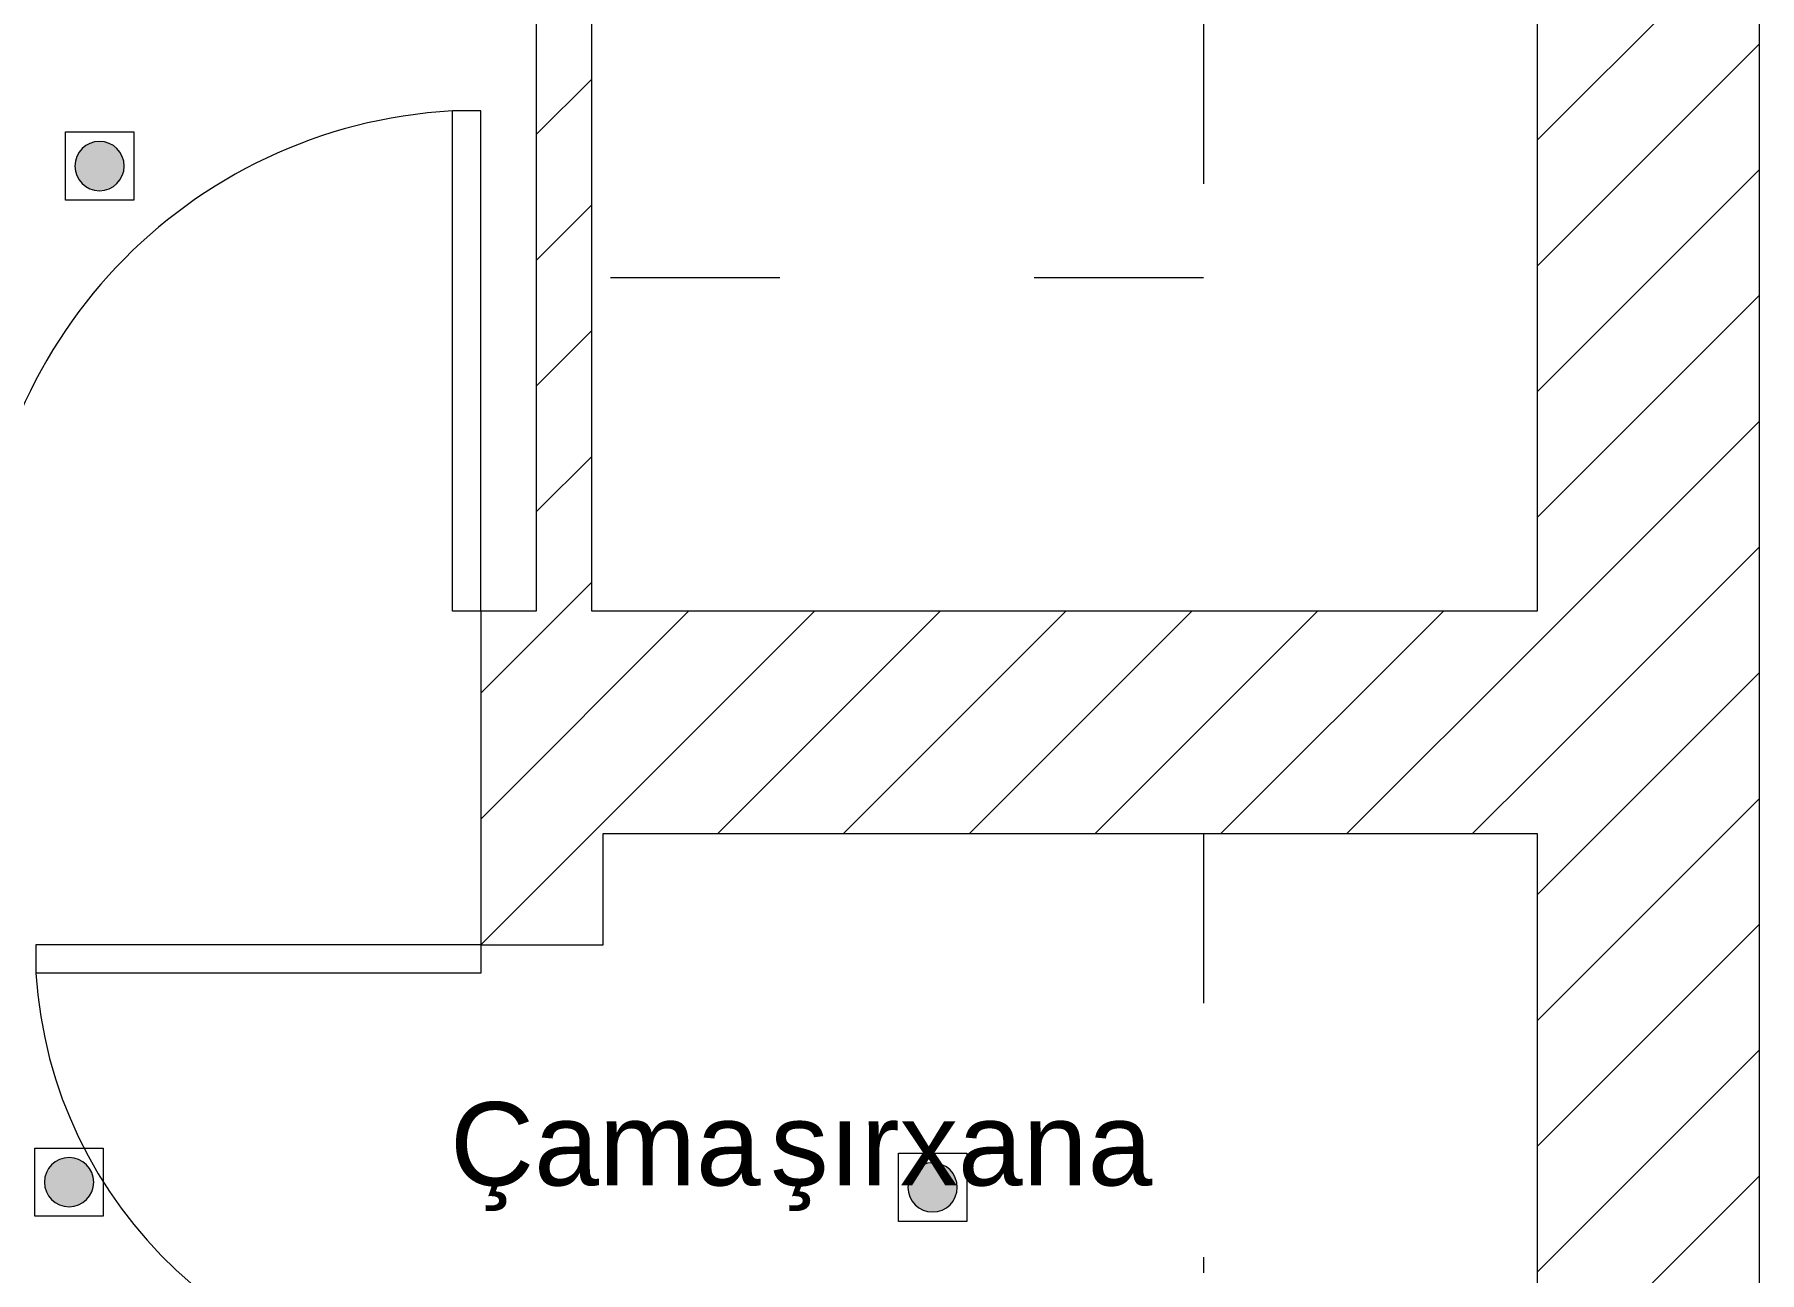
# Model space of a CAD drawing. Header units: millimetres. Extents: x 1680 to 166026, y 35966 to 91121.
# Drawn here: x 129247 to 132350, y 60895 to 63123 of the extents above; entities that cross this region are included whole.
import ezdxf

# ---------------------------------------------------------------- set-up
doc = ezdxf.new("R2010")
doc.units = ezdxf.units.MM
doc.linetypes.add('IMPORT-ACAD_ISO03W100', pattern=[762, 304.8, -457.2])
doc.layers.add('A-DOOR', color=31, linetype='Continuous', lineweight=18)
doc.layers.add('A-GENM', color=13, linetype='Continuous', lineweight=18)
doc.styles.add('Arial', font='arial.ttf', dxfattribs={"height": 150})

# ---------------------------------------------------------------- blocks, each defined once
blk = doc.blocks.new('plan')
at = {"color": 252, "lineweight": 20, "true_color": 0x939598}
for p, q in [((503332.1, -213712.2), (503332.1, -192512.2)), ((502932.1, -192912.2), (502932.1, -196872.2)), ((501132.1, -195692.2), (501132.1, -196872.2)), ((501232.1, -196872.2), (501232.1, -195692.2)), ((501132.1, -196872.2), (501032.1, -196872.2)), ((501032.1, -196872.2), (501032.1, -197472.2)), ((502932.1, -196872.2), (501232.1, -196872.2)), ((501252.1, -197272.2), (502932.1, -197272.2)), ((501252.1, -197472.2), (501252.1, -197272.2)), ((502932.1, -197272.2), (502932.1, -199452.2)), ((501032.1, -197472.2), (501252.1, -197472.2))]:
    blk.add_line(p, q, dxfattribs=at)
at = {"color": 252, "linetype": 'Continuous', "lineweight": 20, "true_color": 0x939598}
for p, q in [((502932.1, -196024.9), (503332.1, -195624.9)), ((502932.1, -196251.2), (503332.1, -195851.2)), ((501132.1, -196014.7), (501232.1, -195914.7)), ((502932.1, -196477.5), (503332.1, -196077.5)), ((501132.1, -196241), (501232.1, -196141)), ((502932.1, -196703.7), (503332.1, -196303.7)), ((501132.1, -196467.3), (501232.1, -196367.3)), ((502932.1, -196930), (503332.1, -196530)), ((501132.1, -196693.5), (501232.1, -196593.5)), ((502932.1, -197156.3), (503332.1, -196756.3)), ((501179.7, -196872.2), (501232.1, -196819.8)), ((501032.1, -197019.8), (501179.7, -196872.2)), ((501032.1, -197246.1), (501406, -196872.2)), ((501232.3, -197272.2), (501632.3, -196872.2)), ((501458.5, -197272.2), (501858.5, -196872.2)), ((501684.8, -197272.2), (502084.8, -196872.2)), ((501911.1, -197272.2), (502311.1, -196872.2)), ((502137.4, -197272.2), (502537.4, -196872.2)), ((502363.6, -197272.2), (502763.6, -196872.2)), ((502589.9, -197272.2), (502932.1, -196930)), ((502932.1, -197382.6), (503332.1, -196982.6)), ((502816.2, -197272.2), (502932.1, -197156.3)), ((502932.1, -197608.8), (503332.1, -197208.8)), ((501032.3, -197472.2), (501232.3, -197272.2)), ((502932.1, -197835.1), (503332.1, -197435.1)), ((502932.1, -198061.4), (503332.1, -197661.4)), ((502932.1, -198287.7), (503332.1, -197887.7))]:
    blk.add_line(p, q, dxfattribs=at)
at = {"layer": 'A-DOOR', "color": 252, "lineweight": 20, "true_color": 0x939598}
for p, q in [((500981.1, -196872.2), (500981.1, -195972)), ((501032.1, -195972), (500981.1, -195972)), ((501032.1, -196872.2), (501032.1, -195972)), ((501032.1, -196872.2), (500981.1, -196872.2)), ((500232.1, -197472.2), (500232.1, -197523.2)), ((501032.1, -197472.2), (500232.1, -197472.2)), ((501032.1, -197472.2), (501032.1, -197523.2)), ((501032.1, -197523.2), (500232.1, -197523.2))]:
    blk.add_line(p, q, dxfattribs=at)
for centre, radius, start, end in [((501032.1, -196872.2), 901.7, 93.2424, 180), ((501032.1, -197472.2), 801.7, 183.6474, 270)]:
    blk.add_arc(centre, radius, start, end, dxfattribs=at)
at = {"layer": 'A-GENM', "color": 252, "linetype": 'IMPORT-ACAD_ISO03W100', "lineweight": 20, "true_color": 0x939598}
for p, q in [((502332.1, -193512.2), (502332.1, -196272.2)), ((502332.1, -196272.2), (501232.1, -196272.2)), ((502332.1, -197272.2), (502332.1, -198062.2))]:
    blk.add_line(p, q, dxfattribs=at)
at = {"color": 252, "lineweight": 20, "true_color": 0x939598, "style": 'Arial'}
for s, p in [('Çama', (500976.9, -197905.2)), ('ş', (501553, -197905.2)), ('ırxana', (501657.8, -197905.2))]:
    blk.add_text(s, height=150, dxfattribs=at).set_placement(p)
blk = doc.blocks.new('A$C513457DA')
at = {"lineweight": 13}
h = blk.add_hatch(color=20, dxfattribs=at)
h.set_gradient(color1=(255, 63, 0), one_color=1, tint=1, name='SPHERICAL')
h.paths.add_polyline_path([(0, 65.5, 1), (131.1, 65.5, 1)])
at = {"color": 7, "lineweight": 13}
blk.add_circle((65.5, 65.5, 13.2), 65.5, dxfattribs=at)
blk = doc.blocks.new('asdasdasda')
at = {"color": 7, "lineweight": 5}
blk.add_lwpolyline([(61.4, 61.4), (61.4, -61.4), (-61.4, -61.4), (-61.4, 61.4)], close=True, dxfattribs=at)
at = {"color": 7, "lineweight": 13, "xscale": -0.6762847886416495, "yscale": 0.6762847886416495, "zscale": 0.6762847886416495, "rotation": 180}
blk.add_blockref('A$C513457DA', (-44.3, 44.3, -9), dxfattribs=at)

msp = doc.modelspace()

# ---------------------------------------------------------------- block references
for name, p in [('plan', (-370982.2, 258957.2)), ('asdasdasda', (129364.4, 62886)), ('asdasdasda', (129309.5, 61058)), ('asdasdasda', (130862.7, 61048.6))]:
    msp.add_blockref(name, p)

doc.saveas('drawing.dxf')
